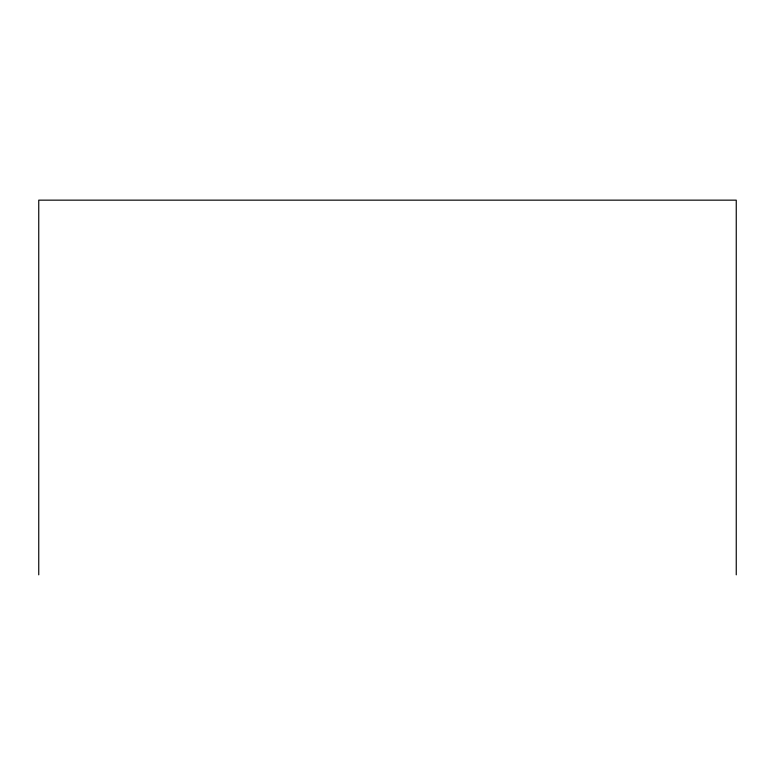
<?xml version="1.0" encoding="UTF-8"?>
<svg xmlns="http://www.w3.org/2000/svg" width="775" height="775" viewBox="0 0 775 775"><rect width="100%" height="100%" fill="white"/><g stroke="black" fill="none" stroke-linecap="round" stroke-linejoin="round"><path stroke-width="1.16" d="M736.25 574.847L736.25 200.153L38.75 200.153L38.75 574.847"/></g></svg>
